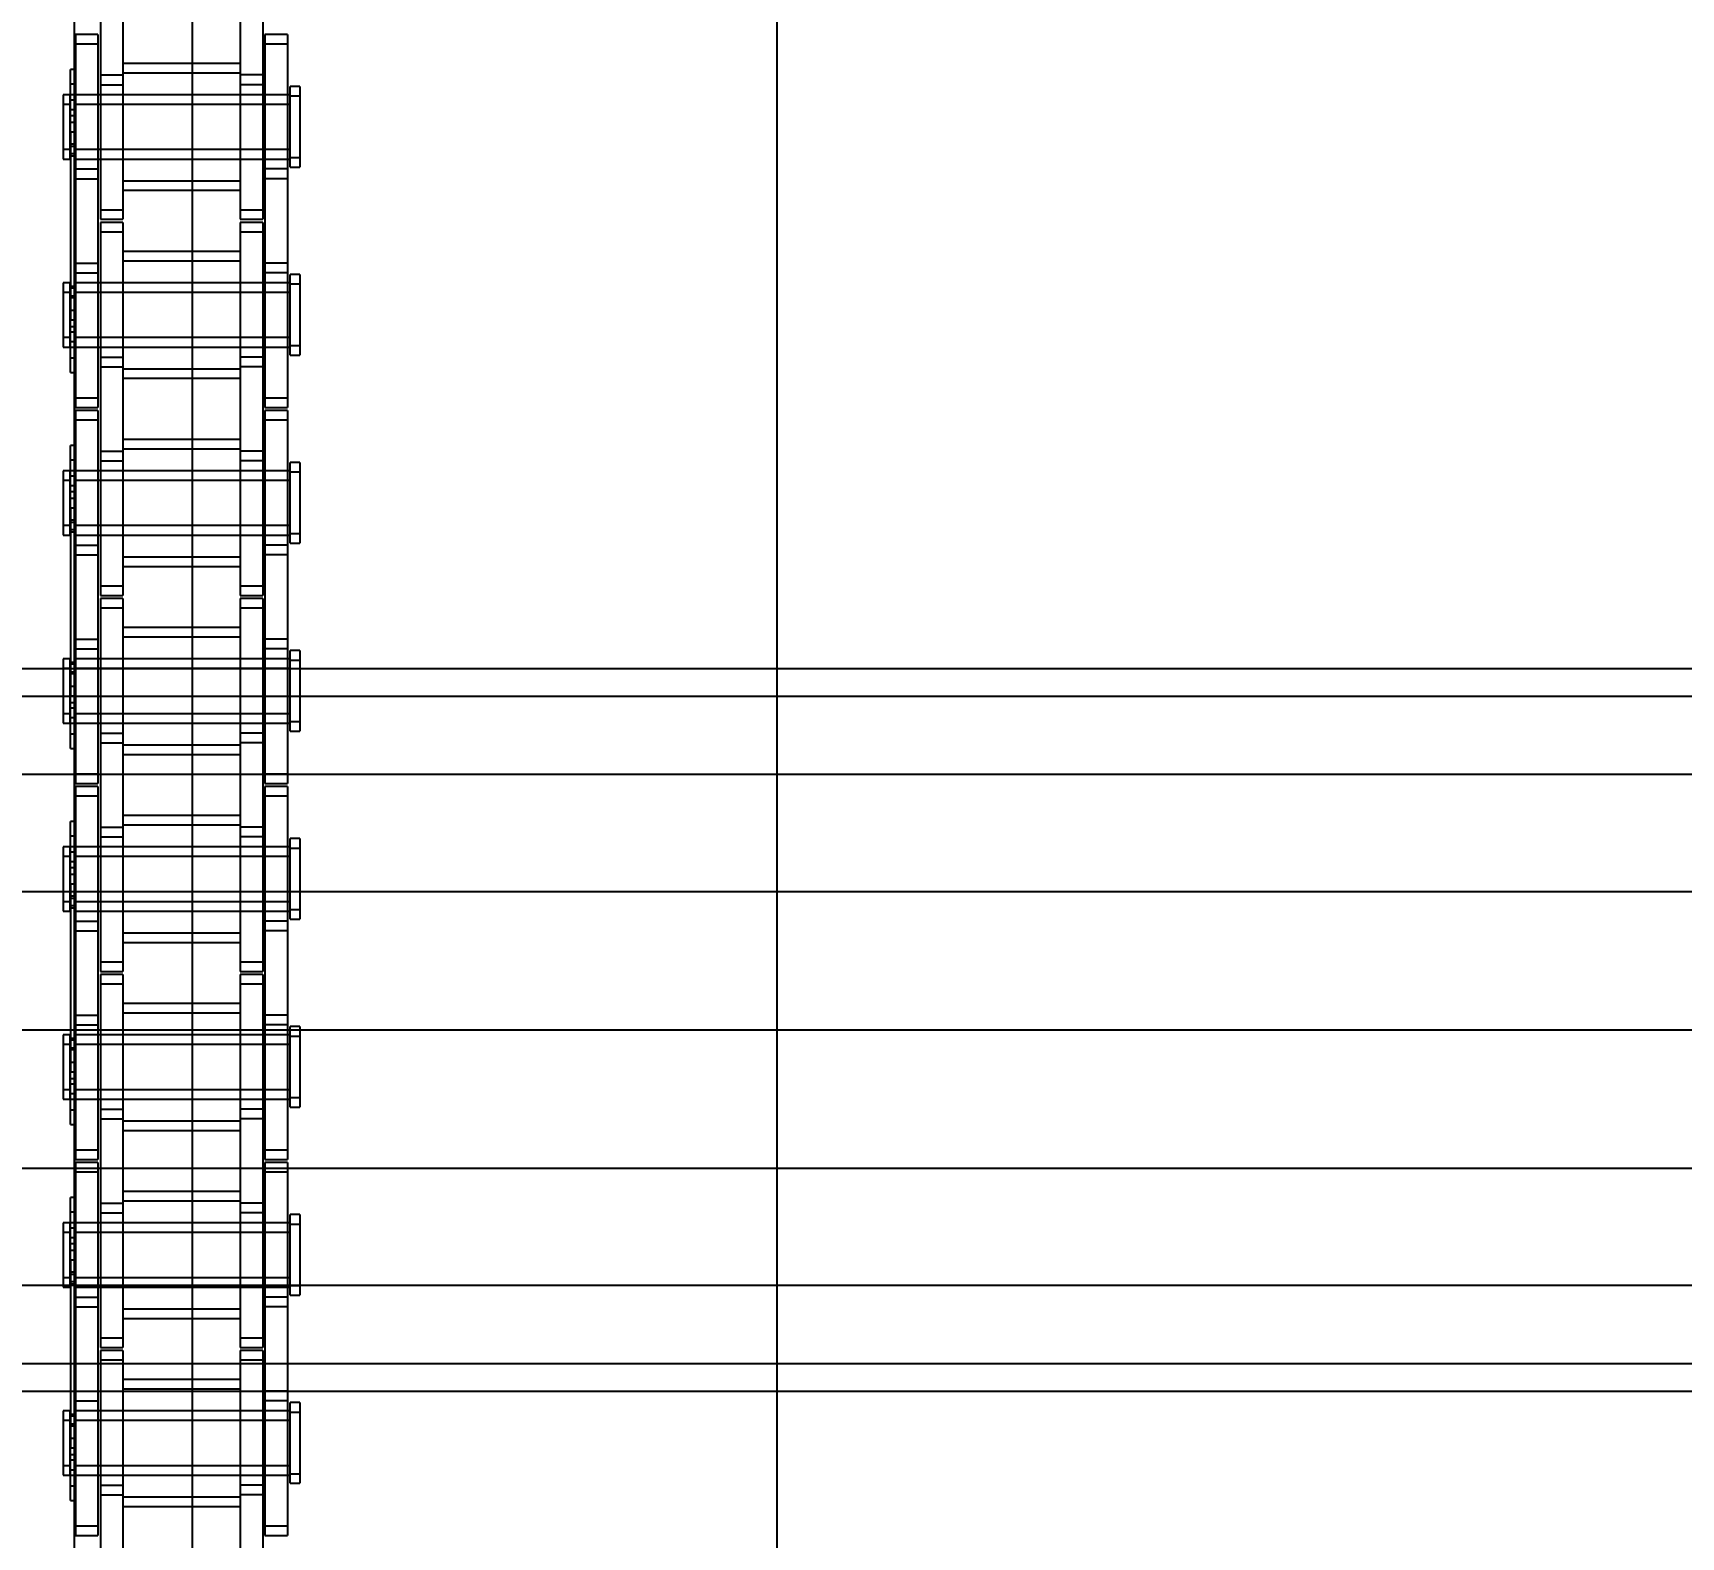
# Model space of a CAD drawing. Header units: metres. Extents: x 0 to 63075, y 0 to 44550.
# Drawn here: x 13793.7 to 13905, y 28985.6 to 29087.2 of the extents above; entities that cross this region are included whole.
import ezdxf

# ---------------------------------------------------------------- set-up
doc = ezdxf.new("R2010")
doc.units = ezdxf.units.M
doc.header["$LTSCALE"] = 75
doc.linetypes.add('HIDDEN2', pattern=[4.7625, 3.175, -1.5875])
for name, color, linetype in [('18_COTAS', 7, 'Continuous'), ('SDM', 7, 'Continuous'), ('SL1', 8, 'Continuous'), ('SL4', 4, 'Continuous'), ('ST1', 7, 'HIDDEN2')]:
    doc.layers.add(name, color=color, linetype=linetype)
doc.styles.add('ROMANS', font='ROMANS.SHX')
doc.dimstyles.new('75___1-75', dxfattribs={"dimscale": 75, "dimtxt": 2.5, "dimasz": 2, "dimexe": 1.5, "dimexo": 1, "dimgap": 0.5, "dimtad": 1, "dimdec": 0, "dimzin": 12, "dimtxsty": 'ROMANS', "dimcen": 0, "dimclrd": 256, "dimclre": 256, "dimclrt": 3, "dimazin": 3, "dimtfac": 1, "dimtdec": 0, "dimtmove": 0, "dimatfit": 0, "dimfxl": 1, "dimlwd": -1, "dimlwe": -1, "dimarcsym": 0})

# ---------------------------------------------------------------- blocks, each defined once
blk = doc.blocks.new('A$C1d93b9d1')
at = {"layer": 'SL1'}
for p, q in [((11308.22, 4741.4), (3949.23, 4741.39)), ((11308.22, 4739.54), (3949.23, 4739.53)), ((11308.22, 4734.25), (3949.23, 4734.25)), ((11308.22, 4726.34), (3949.23, 4726.33)), ((11308.22, 4717), (3949.23, 4716.99)), ((11308.22, 4707.66), (3949.23, 4707.65)), ((11308.22, 4699.75), (3949.23, 4699.74)), ((11308.22, 4694.46), (3949.23, 4694.45)), ((3949.23, 4692.59), (11308.22, 4692.6))]:
    blk.add_line(p, q, dxfattribs=at)
blk = doc.blocks.new('*D27')
at = {"layer": '18_COTAS', "transparency": 16777216}
for p, q in [((12131.24, 27878.33), (12131.24, 30705.37)), ((13913.74, 30509.57), (13913.74, 30705.37)), ((11981.24, 30592.87), (11122.31, 30592.87)), ((13913.74, 30592.87), (12131.24, 30592.87)), ((14063.74, 30592.87), (14213.74, 30592.87))]:
    blk.add_line(p, q, dxfattribs=at)
for points in [[(11981.24, 30617.87), (11981.24, 30567.87), (12131.24, 30592.87)], [(14063.74, 30617.87), (14063.74, 30567.87), (13913.74, 30592.87)]]:
    blk.add_solid(points, dxfattribs=at)
at = {"layer": 'Defpoints', "color": 0, "transparency": 16777216}
for p in [(13913.74, 30592.87), (13913.74, 30434.57), (12131.24, 27803.33)]:
    blk.add_point(p, dxfattribs=at)
at = {"layer": '18_COTAS', "color": 3, "transparency": 16777216, "insert": (11476.78, 30724.12), "char_height": 187.5, "attachment_point": 5, "style": 'ROMANS'}
blk.add_mtext('1782', dxfattribs=at)
blk = doc.blocks.new('A$C429c7d53')
at = {"layer": 'SL4'}
blk.add_line((123.24, 1009.76), (123.24, 2334.74), dxfattribs=at)
at = {"layer": 'ST1'}
for p, q in [((75.78, 1919.26), (75.78, 2142.5)), ((83.72, 2142.5), (83.72, 1919.26)), ((77.52, 1999.96), (77.52, 1993.61)), ((79.03, 1999.96), (79.03, 1993.61)), ((86.96, 1999.96), (86.96, 1993.61)), ((88.49, 1999.96), (88.49, 1993.61)), ((75.84, 1997.01), (75.84, 1996.36)), ((77.36, 1997.01), (75.84, 1997.01)), ((75.84, 1996.36), (75.84, 1987.26)), ((77.36, 1996.36), (75.84, 1996.36)), ((77.36, 1997.01), (77.36, 1996.36)), ((77.36, 1996.36), (77.36, 1987.26)), ((88.64, 1997.01), (88.64, 1996.36)), ((90.16, 1997.01), (88.64, 1997.01)), ((88.64, 1996.36), (88.64, 1987.26)), ((90.16, 1996.36), (88.64, 1996.36)), ((90.16, 1997.01), (90.16, 1996.36)), ((90.16, 1996.36), (90.16, 1987.26)), ((86.96, 1995.05), (79.03, 1995.05)), ((75.51, 1993.67), (75.51, 1994.64)), ((75.84, 1994.64), (75.51, 1994.64)), ((77.52, 1994.27), (79.03, 1994.27)), ((86.96, 1994.4), (79.03, 1994.4)), ((88.49, 1994.27), (86.96, 1994.27)), ((75, 1992.94), (75, 1992.28)), ((75.47, 1992.94), (75, 1992.94)), ((75.47, 1992.28), (75.47, 1992.94)), ((75.51, 1993.67), (75.84, 1993.67)), ((75.51, 1990.44), (75.51, 1993.67)), ((77.36, 1992.94), (75.51, 1992.94)), ((90.34, 1992.94), (75.84, 1992.94)), ((77.52, 1993.61), (79.03, 1993.61)), ((77.52, 1993.61), (77.52, 1984.52)), ((79.03, 1992.94), (77.52, 1992.94)), ((86.96, 1992.94), (79.03, 1992.94)), ((79.03, 1993.61), (79.03, 1984.52)), ((88.49, 1993.61), (86.96, 1993.61)), ((86.96, 1993.61), (86.96, 1984.52)), ((88.49, 1992.94), (86.96, 1992.94)), ((88.49, 1993.61), (88.49, 1984.52)), ((90.16, 1992.94), (88.64, 1992.94)), ((90.34, 1992.83), (90.34, 1993.49)), ((91, 1993.49), (90.34, 1993.49)), ((90.34, 1988.04), (90.34, 1992.83)), ((91, 1992.83), (90.34, 1992.83)), ((91, 1993.49), (91, 1992.83)), ((91, 1992.83), (91, 1988.04)), ((75, 1992.28), (75, 1988.59)), ((75.47, 1992.28), (75, 1992.28)), ((75.84, 1992.57), (75.47, 1992.57)), ((75.47, 1988.59), (75.47, 1992.28)), ((75.84, 1991.91), (75.47, 1991.91)), ((77.36, 1992.28), (75.84, 1992.28)), ((90.34, 1992.28), (75.84, 1992.28)), ((79.03, 1992.28), (77.52, 1992.28)), ((86.96, 1992.28), (79.03, 1992.28)), ((88.49, 1992.28), (86.96, 1992.28)), ((90.16, 1992.28), (88.64, 1992.28)), ((75.51, 1991.54), (75.84, 1991.54)), ((75.51, 1991.09), (75.84, 1991.09)), ((75.47, 1989.61), (75.84, 1989.61)), ((75.51, 1990.44), (75.51, 1977.74)), ((75.51, 1990.44), (75.84, 1990.44)), ((75.51, 1989.47), (75.84, 1989.47)), ((75, 1989.25), (75.47, 1989.25)), ((75, 1988.59), (75.47, 1988.59)), ((75.47, 1988.96), (75.84, 1988.96)), ((75.51, 1988.82), (75.84, 1988.82)), ((75.84, 1989.25), (77.36, 1989.25)), ((75.84, 1989.25), (90.34, 1989.25)), ((75.84, 1988.59), (77.36, 1988.59)), ((75.84, 1988.59), (90.34, 1988.59)), ((77.52, 1989.25), (79.03, 1989.25)), ((77.52, 1988.59), (79.03, 1988.59)), ((79.03, 1989.25), (86.96, 1989.25)), ((79.03, 1988.59), (86.96, 1988.59)), ((86.96, 1989.25), (88.49, 1989.25)), ((86.96, 1988.59), (88.49, 1988.59)), ((88.64, 1989.25), (90.16, 1989.25)), ((88.64, 1988.59), (90.16, 1988.59)), ((90.34, 1988.69), (91, 1988.69)), ((75.84, 1987.92), (77.36, 1987.92)), ((75.84, 1987.26), (77.36, 1987.26)), ((75.84, 1987.26), (75.84, 1980.91)), ((77.36, 1987.26), (77.36, 1980.91)), ((79.03, 1987.13), (86.96, 1987.13)), ((90.16, 1987.92), (88.64, 1987.92)), ((90.16, 1987.26), (88.64, 1987.26)), ((88.64, 1987.26), (88.64, 1980.91)), ((90.16, 1987.26), (90.16, 1980.91)), ((90.34, 1988.04), (91, 1988.04)), ((79.03, 1986.48), (86.96, 1986.48)), ((77.52, 1985.17), (79.03, 1985.17)), ((86.96, 1985.17), (88.49, 1985.17)), ((77.52, 1984.52), (79.03, 1984.52)), ((77.52, 1984.31), (77.52, 1983.66)), ((79.03, 1984.31), (77.52, 1984.31)), ((79.03, 1984.31), (79.03, 1983.66)), ((86.96, 1984.52), (88.49, 1984.52)), ((86.96, 1984.31), (86.96, 1983.66)), ((88.49, 1984.31), (86.96, 1984.31)), ((88.49, 1984.31), (88.49, 1983.66)), ((77.52, 1983.66), (77.52, 1974.56)), ((79.03, 1983.66), (77.52, 1983.66)), ((79.03, 1983.66), (79.03, 1974.56)), ((86.96, 1983.66), (86.96, 1974.56)), ((88.49, 1983.66), (86.96, 1983.66)), ((88.49, 1983.66), (88.49, 1974.56)), ((75.84, 1981.57), (77.36, 1981.57)), ((86.96, 1982.35), (79.03, 1982.35)), ((86.96, 1981.7), (79.03, 1981.7)), ((90.16, 1981.57), (88.64, 1981.57)), ((75.84, 1980.91), (77.36, 1980.91)), ((75.84, 1980.91), (75.84, 1971.82)), ((77.36, 1980.91), (77.36, 1971.82)), ((90.16, 1980.91), (88.64, 1980.91)), ((88.64, 1980.91), (88.64, 1971.82)), ((90.16, 1980.91), (90.16, 1971.82)), ((90.34, 1980.13), (90.34, 1980.79)), ((91, 1980.79), (90.34, 1980.79)), ((91, 1980.79), (91, 1980.13)), ((75, 1980.24), (75, 1979.58)), ((75.47, 1980.24), (75, 1980.24)), ((75, 1979.58), (75, 1975.89)), ((75.47, 1979.58), (75, 1979.58)), ((75.47, 1979.58), (75.47, 1980.24)), ((75.84, 1979.87), (75.47, 1979.87)), ((75.47, 1975.89), (75.47, 1979.58)), ((75.51, 1980.01), (75.84, 1980.01)), ((75.51, 1979.35), (75.84, 1979.35)), ((77.36, 1980.24), (75.84, 1980.24)), ((90.34, 1980.24), (75.84, 1980.24)), ((77.36, 1979.58), (75.84, 1979.58)), ((90.34, 1979.58), (75.84, 1979.58)), ((79.03, 1980.24), (77.52, 1980.24)), ((79.03, 1979.58), (77.52, 1979.58)), ((86.96, 1980.24), (79.03, 1980.24)), ((86.96, 1979.58), (79.03, 1979.58)), ((88.49, 1980.24), (86.96, 1980.24)), ((88.49, 1979.58), (86.96, 1979.58)), ((90.16, 1980.24), (88.64, 1980.24)), ((90.16, 1979.58), (88.64, 1979.58)), ((90.34, 1975.34), (90.34, 1980.13)), ((91, 1980.13), (90.34, 1980.13)), ((91, 1980.13), (91, 1975.34)), ((75.84, 1979.21), (75.47, 1979.21)), ((75.51, 1978.39), (75.84, 1978.39)), ((75.51, 1977.74), (75.84, 1977.74)), ((75.51, 1974.18), (75.51, 1977.74)), ((75.51, 1977.28), (75.84, 1977.28)), ((75, 1976.55), (75.47, 1976.55)), ((75.47, 1976.91), (75.84, 1976.91)), ((75.47, 1976.26), (75.84, 1976.26)), ((75.84, 1976.55), (77.36, 1976.55)), ((75.84, 1976.55), (90.34, 1976.55)), ((77.52, 1976.55), (79.03, 1976.55)), ((79.03, 1976.55), (86.96, 1976.55)), ((86.96, 1976.55), (88.49, 1976.55)), ((88.64, 1976.55), (90.16, 1976.55)), ((90.34, 1975.99), (91, 1975.99)), ((75, 1975.89), (75.47, 1975.89)), ((75.51, 1975.89), (77.36, 1975.89)), ((75.51, 1975.16), (75.84, 1975.16)), ((75.84, 1975.89), (90.34, 1975.89)), ((77.52, 1975.89), (79.03, 1975.89)), ((77.52, 1975.22), (79.03, 1975.22)), ((79.03, 1975.89), (86.96, 1975.89)), ((86.96, 1975.89), (88.49, 1975.89)), ((88.49, 1975.22), (86.96, 1975.22)), ((88.64, 1975.89), (90.16, 1975.89)), ((90.34, 1975.34), (91, 1975.34)), ((75.51, 1974.18), (75.84, 1974.18)), ((77.52, 1974.56), (79.03, 1974.56)), ((77.52, 1974.56), (77.52, 1968.21)), ((79.03, 1974.43), (86.96, 1974.43)), ((79.03, 1973.78), (86.96, 1973.78)), ((79.03, 1974.56), (79.03, 1968.21)), ((88.49, 1974.56), (86.96, 1974.56)), ((86.96, 1974.56), (86.96, 1968.21)), ((88.49, 1974.56), (88.49, 1968.21)), ((75.84, 1972.47), (77.36, 1972.47)), ((75.84, 1971.82), (77.36, 1971.82)), ((75.84, 1971.61), (75.84, 1970.96)), ((77.36, 1971.61), (75.84, 1971.61)), ((77.36, 1971.61), (77.36, 1970.96)), ((88.64, 1972.47), (90.16, 1972.47)), ((88.64, 1971.82), (90.16, 1971.82)), ((88.64, 1971.61), (88.64, 1970.96)), ((90.16, 1971.61), (88.64, 1971.61)), ((90.16, 1971.61), (90.16, 1970.96)), ((75.84, 1970.96), (75.84, 1961.86)), ((77.36, 1970.96), (75.84, 1970.96)), ((77.36, 1970.96), (77.36, 1961.86)), ((88.64, 1970.96), (88.64, 1961.86)), ((90.16, 1970.96), (88.64, 1970.96)), ((90.16, 1970.96), (90.16, 1961.86)), ((86.96, 1969.65), (79.03, 1969.65)), ((75.51, 1968.27), (75.51, 1969.24)), ((75.84, 1969.24), (75.51, 1969.24)), ((75.51, 1968.27), (75.84, 1968.27)), ((75.51, 1965.04), (75.51, 1968.27)), ((77.52, 1968.87), (79.03, 1968.87)), ((77.52, 1968.21), (79.03, 1968.21)), ((77.52, 1968.21), (77.52, 1959.12)), ((86.96, 1969), (79.03, 1969)), ((79.03, 1968.21), (79.03, 1959.12)), ((88.49, 1968.87), (86.96, 1968.87)), ((88.49, 1968.21), (86.96, 1968.21)), ((86.96, 1968.21), (86.96, 1959.12)), ((88.49, 1968.21), (88.49, 1959.12)), ((75, 1967.54), (75, 1966.88)), ((75.47, 1967.54), (75, 1967.54)), ((75.47, 1966.88), (75.47, 1967.54)), ((75.84, 1967.17), (75.47, 1967.17)), ((77.36, 1967.54), (75.51, 1967.54)), ((90.34, 1967.54), (75.84, 1967.54)), ((79.03, 1967.54), (77.52, 1967.54)), ((86.96, 1967.54), (79.03, 1967.54)), ((88.49, 1967.54), (86.96, 1967.54)), ((90.16, 1967.54), (88.64, 1967.54)), ((90.34, 1967.43), (90.34, 1968.09)), ((91, 1968.09), (90.34, 1968.09)), ((90.34, 1962.64), (90.34, 1967.43)), ((91, 1967.43), (90.34, 1967.43)), ((91, 1968.09), (91, 1967.43)), ((91, 1967.43), (91, 1962.64)), ((75, 1966.88), (75, 1963.19)), ((75.47, 1966.88), (75, 1966.88)), ((75.47, 1963.19), (75.47, 1966.88)), ((75.84, 1966.51), (75.47, 1966.51)), ((75.51, 1966.14), (75.84, 1966.14)), ((77.36, 1966.88), (75.84, 1966.88)), ((90.34, 1966.88), (75.84, 1966.88)), ((79.03, 1966.88), (77.52, 1966.88)), ((86.96, 1966.88), (79.03, 1966.88)), ((88.49, 1966.88), (86.96, 1966.88)), ((90.16, 1966.88), (88.64, 1966.88)), ((75.51, 1965.69), (75.84, 1965.69)), ((75.51, 1965.04), (75.51, 1952.34)), ((75.51, 1965.04), (75.84, 1965.04)), ((75, 1963.85), (75.47, 1963.85)), ((75.47, 1964.22), (75.84, 1964.22)), ((75.51, 1964.07), (75.84, 1964.07)), ((75.84, 1963.85), (77.36, 1963.85)), ((75.84, 1963.85), (90.34, 1963.85)), ((77.52, 1963.85), (79.03, 1963.85)), ((79.03, 1963.85), (86.96, 1963.85)), ((86.96, 1963.85), (88.49, 1963.85)), ((88.64, 1963.85), (90.16, 1963.85)), ((75, 1963.19), (75.47, 1963.19)), ((75.47, 1963.56), (75.84, 1963.56)), ((75.51, 1963.42), (75.84, 1963.42)), ((75.84, 1963.19), (77.36, 1963.19)), ((75.84, 1963.19), (90.34, 1963.19)), ((77.52, 1963.19), (79.03, 1963.19)), ((79.03, 1963.19), (86.96, 1963.19)), ((86.96, 1963.19), (88.49, 1963.19)), ((88.64, 1963.19), (90.16, 1963.19)), ((90.34, 1963.29), (91, 1963.29)), ((90.34, 1962.64), (91, 1962.64)), ((75.84, 1962.52), (77.36, 1962.52)), ((75.84, 1961.86), (77.36, 1961.86)), ((75.84, 1961.86), (75.84, 1955.51)), ((77.36, 1961.86), (77.36, 1955.51)), ((79.03, 1961.73), (86.96, 1961.73)), ((90.16, 1962.52), (88.64, 1962.52)), ((90.16, 1961.86), (88.64, 1961.86)), ((88.64, 1961.86), (88.64, 1955.51)), ((90.16, 1961.86), (90.16, 1955.51)), ((79.03, 1961.08), (86.96, 1961.08)), ((77.52, 1959.77), (79.03, 1959.77)), ((86.96, 1959.77), (88.49, 1959.77)), ((77.52, 1959.12), (79.03, 1959.12)), ((77.52, 1958.91), (77.52, 1958.26)), ((79.03, 1958.91), (77.52, 1958.91)), ((77.52, 1958.26), (77.52, 1949.16)), ((79.03, 1958.26), (77.52, 1958.26)), ((79.03, 1958.91), (79.03, 1958.26)), ((79.03, 1958.26), (79.03, 1949.16)), ((86.96, 1959.12), (88.49, 1959.12)), ((86.96, 1958.91), (86.96, 1958.26)), ((88.49, 1958.91), (86.96, 1958.91)), ((86.96, 1958.26), (86.96, 1949.16)), ((88.49, 1958.26), (86.96, 1958.26)), ((88.49, 1958.91), (88.49, 1958.26)), ((88.49, 1958.26), (88.49, 1949.16)), ((75.84, 1956.17), (77.36, 1956.17)), ((86.96, 1956.95), (79.03, 1956.95)), ((86.96, 1956.3), (79.03, 1956.3)), ((90.16, 1956.17), (88.64, 1956.17)), ((75, 1954.84), (75, 1954.18)), ((75.47, 1954.84), (75, 1954.84)), ((75.47, 1954.18), (75.47, 1954.84)), ((75.84, 1955.51), (77.36, 1955.51)), ((75.84, 1955.51), (75.84, 1946.42)), ((77.36, 1954.84), (75.84, 1954.84)), ((90.34, 1954.84), (75.84, 1954.84)), ((77.36, 1955.51), (77.36, 1946.42)), ((79.03, 1954.84), (77.52, 1954.84)), ((86.96, 1954.84), (79.03, 1954.84)), ((88.49, 1954.84), (86.96, 1954.84)), ((90.16, 1955.51), (88.64, 1955.51)), ((88.64, 1955.51), (88.64, 1946.42)), ((90.16, 1954.84), (88.64, 1954.84)), ((90.16, 1955.51), (90.16, 1946.42)), ((90.34, 1954.73), (90.34, 1955.39)), ((91, 1955.39), (90.34, 1955.39)), ((91, 1955.39), (91, 1954.73)), ((75, 1954.18), (75, 1950.49)), ((75.47, 1954.18), (75, 1954.18)), ((75.84, 1954.47), (75.47, 1954.47)), ((75.47, 1950.49), (75.47, 1954.18)), ((75.84, 1953.81), (75.47, 1953.81)), ((75.51, 1954.61), (75.84, 1954.61)), ((75.51, 1953.95), (75.84, 1953.95)), ((77.36, 1954.18), (75.84, 1954.18)), ((90.34, 1954.18), (75.84, 1954.18)), ((79.03, 1954.18), (77.52, 1954.18)), ((86.96, 1954.18), (79.03, 1954.18)), ((88.49, 1954.18), (86.96, 1954.18)), ((90.16, 1954.18), (88.64, 1954.18)), ((90.34, 1949.94), (90.34, 1954.73)), ((91, 1954.73), (90.34, 1954.73)), ((91, 1954.73), (91, 1949.94)), ((75.51, 1952.99), (75.84, 1952.99)), ((75.47, 1951.52), (75.84, 1951.52)), ((75.51, 1952.34), (75.84, 1952.34)), ((75.51, 1948.78), (75.51, 1952.34)), ((75.51, 1951.88), (75.84, 1951.88)), ((75, 1951.15), (75.47, 1951.15)), ((75, 1950.49), (75.47, 1950.49)), ((75.47, 1950.86), (75.84, 1950.86)), ((75.51, 1950.49), (77.36, 1950.49)), ((75.84, 1951.15), (77.36, 1951.15)), ((75.84, 1951.15), (90.34, 1951.15)), ((75.84, 1950.49), (90.34, 1950.49)), ((77.52, 1951.15), (79.03, 1951.15)), ((77.52, 1950.49), (79.03, 1950.49)), ((79.03, 1951.15), (86.96, 1951.15)), ((79.03, 1950.49), (86.96, 1950.49)), ((86.96, 1951.15), (88.49, 1951.15)), ((86.96, 1950.49), (88.49, 1950.49)), ((88.64, 1951.15), (90.16, 1951.15)), ((88.64, 1950.49), (90.16, 1950.49)), ((90.34, 1950.59), (91, 1950.59)), ((75.51, 1949.76), (75.84, 1949.76)), ((77.52, 1949.82), (79.03, 1949.82)), ((88.49, 1949.82), (86.96, 1949.82)), ((90.34, 1949.94), (91, 1949.94)), ((75.51, 1948.78), (75.84, 1948.78)), ((77.52, 1949.16), (79.03, 1949.16)), ((77.52, 1949.16), (77.52, 1942.81)), ((79.03, 1949.03), (86.96, 1949.03)), ((79.03, 1948.38), (86.96, 1948.38)), ((79.03, 1949.16), (79.03, 1942.81)), ((88.49, 1949.16), (86.96, 1949.16)), ((86.96, 1949.16), (86.96, 1942.81)), ((88.49, 1949.16), (88.49, 1942.81)), ((75.84, 1947.07), (77.36, 1947.07)), ((88.64, 1947.07), (90.16, 1947.07)), ((75.84, 1946.42), (77.36, 1946.42)), ((75.84, 1946.21), (75.84, 1945.56)), ((77.36, 1946.21), (75.84, 1946.21)), ((77.36, 1946.21), (77.36, 1945.56)), ((88.64, 1946.42), (90.16, 1946.42)), ((88.64, 1946.21), (88.64, 1945.56)), ((90.16, 1946.21), (88.64, 1946.21)), ((90.16, 1946.21), (90.16, 1945.56)), ((75.84, 1945.56), (75.84, 1936.46)), ((77.36, 1945.56), (75.84, 1945.56)), ((77.36, 1945.56), (77.36, 1936.46)), ((88.64, 1945.56), (88.64, 1936.46)), ((90.16, 1945.56), (88.64, 1945.56)), ((90.16, 1945.56), (90.16, 1936.46)), ((75.51, 1942.87), (75.51, 1943.84)), ((75.84, 1943.84), (75.51, 1943.84)), ((86.96, 1944.25), (79.03, 1944.25)), ((75.51, 1942.87), (75.84, 1942.87)), ((75.51, 1939.64), (75.51, 1942.87)), ((77.52, 1943.47), (79.03, 1943.47)), ((77.52, 1942.81), (79.03, 1942.81)), ((77.52, 1942.81), (77.52, 1933.72)), ((86.96, 1943.6), (79.03, 1943.6)), ((79.03, 1942.81), (79.03, 1933.72)), ((88.49, 1943.47), (86.96, 1943.47)), ((88.49, 1942.81), (86.96, 1942.81)), ((86.96, 1942.81), (86.96, 1933.72)), ((88.49, 1942.81), (88.49, 1933.72)), ((90.34, 1942.03), (90.34, 1942.69)), ((91, 1942.69), (90.34, 1942.69)), ((91, 1942.69), (91, 1942.03)), ((75, 1942.14), (75, 1941.48)), ((75.47, 1942.14), (75, 1942.14)), ((75, 1941.48), (75, 1937.79)), ((75.47, 1941.48), (75, 1941.48)), ((75.47, 1941.48), (75.47, 1942.14)), ((75.84, 1941.77), (75.47, 1941.77)), ((75.47, 1937.79), (75.47, 1941.48)), ((77.36, 1942.14), (75.51, 1942.14)), ((90.34, 1942.14), (75.84, 1942.14)), ((77.36, 1941.48), (75.84, 1941.48)), ((90.34, 1941.48), (75.84, 1941.48)), ((79.03, 1942.14), (77.52, 1942.14)), ((79.03, 1941.48), (77.52, 1941.48)), ((86.96, 1942.14), (79.03, 1942.14)), ((86.96, 1941.48), (79.03, 1941.48)), ((88.49, 1942.14), (86.96, 1942.14)), ((88.49, 1941.48), (86.96, 1941.48)), ((90.16, 1942.14), (88.64, 1942.14)), ((90.16, 1941.48), (88.64, 1941.48)), ((90.34, 1937.24), (90.34, 1942.03)), ((91, 1942.03), (90.34, 1942.03)), ((91, 1942.03), (91, 1937.24)), ((75.84, 1941.11), (75.47, 1941.11)), ((75.51, 1940.74), (75.84, 1940.74)), ((75.51, 1940.29), (75.84, 1940.29)), ((75.51, 1939.64), (75.84, 1939.64)), ((75.51, 1939.64), (75.51, 1926.94)), ((75, 1938.45), (75.47, 1938.45)), ((75.47, 1938.82), (75.84, 1938.82)), ((75.47, 1938.16), (75.84, 1938.16)), ((75.51, 1938.67), (75.84, 1938.67)), ((75.84, 1938.45), (77.36, 1938.45)), ((75.84, 1938.45), (90.34, 1938.45)), ((77.52, 1938.45), (79.03, 1938.45)), ((79.03, 1938.45), (86.96, 1938.45)), ((86.96, 1938.45), (88.49, 1938.45)), ((88.64, 1938.45), (90.16, 1938.45)), ((75, 1937.79), (75.47, 1937.79)), ((75.51, 1938.02), (75.84, 1938.02)), ((75.84, 1937.79), (77.36, 1937.79)), ((75.84, 1937.79), (90.34, 1937.79)), ((75.84, 1937.12), (77.36, 1937.12)), ((77.52, 1937.79), (79.03, 1937.79)), ((79.03, 1937.79), (86.96, 1937.79)), ((86.96, 1937.79), (88.49, 1937.79)), ((88.64, 1937.79), (90.16, 1937.79)), ((90.16, 1937.12), (88.64, 1937.12)), ((90.34, 1937.89), (91, 1937.89)), ((90.34, 1937.24), (91, 1937.24)), ((75.84, 1936.46), (77.36, 1936.46)), ((75.84, 1936.46), (75.84, 1930.11)), ((77.36, 1936.46), (77.36, 1930.11)), ((79.03, 1936.33), (86.96, 1936.33)), ((90.16, 1936.46), (88.64, 1936.46)), ((88.64, 1936.46), (88.64, 1930.11)), ((90.16, 1936.46), (90.16, 1930.11)), ((79.03, 1935.68), (86.96, 1935.68)), ((77.52, 1934.37), (79.03, 1934.37)), ((77.52, 1933.72), (79.03, 1933.72)), ((86.96, 1934.37), (88.49, 1934.37)), ((86.96, 1933.72), (88.49, 1933.72)), ((77.52, 1933.51), (77.52, 1932.86)), ((79.03, 1933.51), (77.52, 1933.51)), ((77.52, 1932.86), (77.52, 1923.76)), ((79.03, 1932.86), (77.52, 1932.86)), ((79.03, 1933.51), (79.03, 1932.86)), ((79.03, 1932.86), (79.03, 1923.76)), ((86.96, 1933.51), (86.96, 1932.86)), ((88.49, 1933.51), (86.96, 1933.51)), ((86.96, 1932.86), (86.96, 1923.76)), ((88.49, 1932.86), (86.96, 1932.86)), ((88.49, 1933.51), (88.49, 1932.86)), ((88.49, 1932.86), (88.49, 1923.76)), ((86.96, 1931.55), (79.03, 1931.55)), ((75.84, 1930.77), (77.36, 1930.77)), ((86.96, 1930.9), (79.03, 1930.9)), ((90.16, 1930.77), (88.64, 1930.77)), ((75, 1929.44), (75, 1928.78)), ((75.47, 1929.44), (75, 1929.44)), ((75.47, 1928.78), (75.47, 1929.44)), ((75.84, 1930.11), (77.36, 1930.11)), ((75.84, 1930.11), (75.84, 1921.02)), ((77.36, 1929.44), (75.84, 1929.44)), ((90.34, 1929.44), (75.84, 1929.44)), ((77.36, 1930.11), (77.36, 1921.02)), ((79.03, 1929.44), (77.52, 1929.44)), ((86.96, 1929.44), (79.03, 1929.44)), ((88.49, 1929.44), (86.96, 1929.44)), ((90.16, 1930.11), (88.64, 1930.11)), ((88.64, 1930.11), (88.64, 1921.02)), ((90.16, 1929.44), (88.64, 1929.44)), ((90.16, 1930.11), (90.16, 1921.02)), ((90.34, 1929.33), (90.34, 1929.99)), ((91, 1929.99), (90.34, 1929.99)), ((90.34, 1924.54), (90.34, 1929.33)), ((91, 1929.33), (90.34, 1929.33)), ((91, 1929.99), (91, 1929.33)), ((91, 1929.33), (91, 1924.54)), ((75, 1928.78), (75, 1925.09)), ((75.47, 1928.78), (75, 1928.78)), ((75.84, 1929.07), (75.47, 1929.07)), ((75.47, 1925.09), (75.47, 1928.78)), ((75.84, 1928.41), (75.47, 1928.41)), ((75.51, 1929.21), (75.84, 1929.21)), ((75.51, 1928.55), (75.84, 1928.55)), ((77.36, 1928.78), (75.84, 1928.78)), ((90.34, 1928.78), (75.84, 1928.78)), ((79.03, 1928.78), (77.52, 1928.78)), ((86.96, 1928.78), (79.03, 1928.78)), ((88.49, 1928.78), (86.96, 1928.78)), ((90.16, 1928.78), (88.64, 1928.78)), ((75.51, 1927.59), (75.84, 1927.59)), ((75.47, 1926.12), (75.84, 1926.12)), ((75.51, 1926.94), (75.84, 1926.94)), ((75.51, 1923.38), (75.51, 1926.94)), ((75.51, 1926.48), (75.84, 1926.48)), ((75, 1925.75), (75.47, 1925.75)), ((75, 1925.09), (75.47, 1925.09)), ((75.47, 1925.46), (75.84, 1925.46)), ((75.51, 1925.09), (77.36, 1925.09)), ((75.84, 1925.75), (77.36, 1925.75)), ((75.84, 1925.75), (90.34, 1925.75)), ((75.84, 1925.09), (90.34, 1925.09)), ((77.52, 1925.75), (79.03, 1925.75)), ((77.52, 1925.09), (79.03, 1925.09)), ((79.03, 1925.75), (86.96, 1925.75)), ((79.03, 1925.09), (86.96, 1925.09)), ((86.96, 1925.75), (88.49, 1925.75)), ((86.96, 1925.09), (88.49, 1925.09)), ((88.64, 1925.75), (90.16, 1925.75)), ((88.64, 1925.09), (90.16, 1925.09)), ((90.34, 1925.19), (91, 1925.19)), ((75.51, 1924.36), (75.84, 1924.36)), ((77.52, 1924.42), (79.03, 1924.42)), ((77.52, 1923.76), (79.03, 1923.76)), ((77.52, 1923.76), (77.52, 1917.41)), ((79.03, 1923.76), (79.03, 1917.41)), ((88.49, 1924.42), (86.96, 1924.42)), ((88.49, 1923.76), (86.96, 1923.76)), ((86.96, 1923.76), (86.96, 1917.41)), ((88.49, 1923.76), (88.49, 1917.41)), ((90.34, 1924.54), (91, 1924.54)), ((75.51, 1923.38), (75.84, 1923.38)), ((79.03, 1923.63), (86.96, 1923.63)), ((79.03, 1922.98), (86.96, 1922.98)), ((75.84, 1921.67), (77.36, 1921.67)), ((88.64, 1921.67), (90.16, 1921.67)), ((75.84, 1921.02), (77.36, 1921.02)), ((75.84, 1920.81), (75.84, 1920.16)), ((77.36, 1920.81), (75.84, 1920.81)), ((77.36, 1920.81), (77.36, 1920.16)), ((88.64, 1921.02), (90.16, 1921.02)), ((88.64, 1920.81), (88.64, 1920.16)), ((90.16, 1920.81), (88.64, 1920.81)), ((90.16, 1920.81), (90.16, 1920.16)), ((75.78, 1865.66), (75.78, 1919.26)), ((75.84, 1920.16), (75.84, 1911.06)), ((77.36, 1920.16), (75.84, 1920.16)), ((77.36, 1920.16), (77.36, 1911.06)), ((83.72, 1919.26), (83.72, 1865.66)), ((88.64, 1920.16), (88.64, 1911.06)), ((90.16, 1920.16), (88.64, 1920.16)), ((90.16, 1920.16), (90.16, 1911.06)), ((75.51, 1917.47), (75.51, 1918.44)), ((75.84, 1918.44), (75.51, 1918.44)), ((86.96, 1918.85), (79.03, 1918.85)), ((86.96, 1918.2), (79.03, 1918.2)), ((75.51, 1917.47), (75.84, 1917.47)), ((75.51, 1914.24), (75.51, 1917.47)), ((77.52, 1918.07), (79.03, 1918.07)), ((77.52, 1917.41), (79.03, 1917.41)), ((77.52, 1917.41), (77.52, 1908.32)), ((79.03, 1917.41), (79.03, 1908.32)), ((88.49, 1918.07), (86.96, 1918.07)), ((88.49, 1917.41), (86.96, 1917.41)), ((86.96, 1917.41), (86.96, 1908.32)), ((88.49, 1917.41), (88.49, 1908.32)), ((90.34, 1916.63), (90.34, 1917.29)), ((91, 1917.29), (90.34, 1917.29)), ((91, 1917.29), (91, 1916.63)), ((75, 1916.74), (75, 1916.08)), ((75.47, 1916.74), (75, 1916.74)), ((75, 1916.08), (75, 1912.39)), ((75.47, 1916.08), (75, 1916.08)), ((75.47, 1916.08), (75.47, 1916.74)), ((75.84, 1916.37), (75.47, 1916.37)), ((75.47, 1912.39), (75.47, 1916.08)), ((77.36, 1916.74), (75.51, 1916.74)), ((90.34, 1916.74), (75.84, 1916.74)), ((77.36, 1916.08), (75.84, 1916.08)), ((90.34, 1916.08), (75.84, 1916.08)), ((79.03, 1916.74), (77.52, 1916.74)), ((79.03, 1916.08), (77.52, 1916.08)), ((86.96, 1916.74), (79.03, 1916.74)), ((86.96, 1916.08), (79.03, 1916.08)), ((88.49, 1916.74), (86.96, 1916.74)), ((88.49, 1916.08), (86.96, 1916.08)), ((90.16, 1916.74), (88.64, 1916.74)), ((90.16, 1916.08), (88.64, 1916.08)), ((90.34, 1911.84), (90.34, 1916.63)), ((91, 1916.63), (90.34, 1916.63)), ((91, 1916.63), (91, 1911.84)), ((75.84, 1915.71), (75.47, 1915.71)), ((75.51, 1915.34), (75.84, 1915.34)), ((75.51, 1914.89), (75.84, 1914.89)), ((75.51, 1914.24), (75.84, 1914.24)), ((75.51, 1914.24), (75.51, 1901.54)), ((75, 1913.05), (75.47, 1913.05)), ((75.47, 1913.42), (75.84, 1913.42)), ((75.47, 1912.76), (75.84, 1912.76)), ((75.51, 1913.27), (75.84, 1913.27)), ((75.51, 1912.62), (75.84, 1912.62)), ((75.84, 1913.05), (77.36, 1913.05)), ((75.84, 1913.05), (90.34, 1913.05)), ((77.52, 1913.05), (79.03, 1913.05)), ((79.03, 1913.05), (86.96, 1913.05)), ((86.96, 1913.05), (88.49, 1913.05)), ((88.64, 1913.05), (90.16, 1913.05)), ((75, 1912.39), (75.47, 1912.39)), ((75.84, 1912.39), (77.36, 1912.39)), ((75.84, 1912.39), (90.34, 1912.39)), ((75.84, 1911.72), (77.36, 1911.72)), ((77.52, 1912.39), (79.03, 1912.39)), ((79.03, 1912.39), (86.96, 1912.39)), ((86.96, 1912.39), (88.49, 1912.39)), ((88.64, 1912.39), (90.16, 1912.39)), ((90.16, 1911.72), (88.64, 1911.72)), ((90.34, 1912.49), (91, 1912.49)), ((90.34, 1911.84), (91, 1911.84)), ((75.84, 1911.06), (77.36, 1911.06)), ((75.84, 1911.06), (75.84, 1904.71)), ((77.36, 1911.06), (77.36, 1904.71)), ((79.03, 1910.93), (86.96, 1910.93)), ((90.16, 1911.06), (88.64, 1911.06)), ((88.64, 1911.06), (88.64, 1904.71)), ((90.16, 1911.06), (90.16, 1904.71)), ((79.03, 1910.28), (86.96, 1910.28)), ((77.52, 1908.97), (79.03, 1908.97)), ((77.52, 1908.32), (79.03, 1908.32)), ((77.52, 1908.11), (77.52, 1907.46)), ((79.03, 1908.11), (77.52, 1908.11)), ((79.03, 1908.11), (79.03, 1907.46)), ((86.96, 1908.97), (88.49, 1908.97)), ((86.96, 1908.32), (88.49, 1908.32)), ((86.96, 1908.11), (86.96, 1907.46)), ((88.49, 1908.11), (86.96, 1908.11)), ((88.49, 1908.11), (88.49, 1907.46)), ((77.52, 1907.46), (77.52, 1898.36)), ((79.03, 1907.46), (77.52, 1907.46)), ((79.03, 1907.46), (79.03, 1898.36)), ((86.96, 1907.46), (86.96, 1898.36)), ((88.49, 1907.46), (86.96, 1907.46)), ((88.49, 1907.46), (88.49, 1898.36)), ((86.96, 1906.15), (79.03, 1906.15)), ((75.84, 1905.37), (77.36, 1905.37)), ((86.96, 1905.5), (79.03, 1905.5)), ((90.16, 1905.37), (88.64, 1905.37)), ((75, 1904.04), (75, 1903.38)), ((75.47, 1904.04), (75, 1904.04)), ((75.47, 1903.38), (75.47, 1904.04)), ((75.84, 1903.67), (75.47, 1903.67)), ((75.51, 1903.81), (75.84, 1903.81)), ((75.84, 1904.71), (77.36, 1904.71)), ((75.84, 1904.71), (75.84, 1895.62)), ((77.36, 1904.04), (75.84, 1904.04)), ((90.34, 1904.04), (75.84, 1904.04)), ((77.36, 1904.71), (77.36, 1895.62)), ((79.03, 1904.04), (77.52, 1904.04)), ((86.96, 1904.04), (79.03, 1904.04)), ((88.49, 1904.04), (86.96, 1904.04)), ((90.16, 1904.71), (88.64, 1904.71)), ((88.64, 1904.71), (88.64, 1895.62)), ((90.16, 1904.04), (88.64, 1904.04)), ((90.16, 1904.71), (90.16, 1895.62)), ((90.34, 1903.93), (90.34, 1904.59)), ((91, 1904.59), (90.34, 1904.59)), ((90.34, 1899.14), (90.34, 1903.93)), ((91, 1903.93), (90.34, 1903.93)), ((91, 1904.59), (91, 1903.93)), ((91, 1903.93), (91, 1899.14)), ((75, 1903.38), (75, 1899.69)), ((75.47, 1903.38), (75, 1903.38)), ((75.47, 1899.69), (75.47, 1903.38)), ((75.84, 1903.01), (75.47, 1903.01)), ((75.51, 1903.15), (75.84, 1903.15)), ((77.36, 1903.38), (75.84, 1903.38)), ((90.34, 1903.38), (75.84, 1903.38)), ((79.03, 1903.38), (77.52, 1903.38)), ((86.96, 1903.38), (79.03, 1903.38)), ((88.49, 1903.38), (86.96, 1903.38)), ((90.16, 1903.38), (88.64, 1903.38)), ((75.51, 1902.19), (75.84, 1902.19)), ((75.51, 1901.54), (75.84, 1901.54)), ((75.51, 1897.98), (75.51, 1901.54)), ((75, 1900.35), (75.47, 1900.35)), ((75.47, 1900.72), (75.84, 1900.72)), ((75.51, 1901.08), (75.84, 1901.08)), ((75.84, 1900.35), (77.36, 1900.35)), ((75.84, 1900.35), (90.34, 1900.35)), ((77.52, 1900.35), (79.03, 1900.35)), ((79.03, 1900.35), (86.96, 1900.35)), ((86.96, 1900.35), (88.49, 1900.35)), ((88.64, 1900.35), (90.16, 1900.35)), ((75, 1899.69), (75.47, 1899.69)), ((75.47, 1900.06), (75.84, 1900.06)), ((75.51, 1899.69), (77.36, 1899.69)), ((75.84, 1899.69), (90.34, 1899.69)), ((77.52, 1899.69), (79.03, 1899.69)), ((79.03, 1899.69), (86.96, 1899.69)), ((86.96, 1899.69), (88.49, 1899.69)), ((88.64, 1899.69), (90.16, 1899.69)), ((90.34, 1899.79), (91, 1899.79)), ((75.51, 1898.96), (75.84, 1898.96)), ((77.52, 1899.02), (79.03, 1899.02)), ((77.52, 1898.36), (79.03, 1898.36)), ((77.52, 1898.36), (77.52, 1892.01)), ((79.03, 1898.23), (86.96, 1898.23)), ((79.03, 1898.36), (79.03, 1892.01)), ((88.49, 1899.02), (86.96, 1899.02)), ((88.49, 1898.36), (86.96, 1898.36)), ((86.96, 1898.36), (86.96, 1892.01)), ((88.49, 1898.36), (88.49, 1892.01)), ((90.34, 1899.14), (91, 1899.14)), ((75.51, 1897.98), (75.84, 1897.98)), ((79.03, 1897.58), (86.96, 1897.58)), ((75.84, 1896.27), (77.36, 1896.27)), ((88.64, 1896.27), (90.16, 1896.27)), ((75.84, 1895.62), (77.36, 1895.62)), ((88.64, 1895.62), (90.16, 1895.62))]:
    blk.add_line(p, q, dxfattribs=at)

msp = doc.modelspace()

# ---------------------------------------------------------------- block references
at = {"layer": 'SDM'}
for name, p in [('A$C1d93b9d1', (8259.51, 24302.83)), ('A$C429c7d53', (13720.74, 27090.07))]:
    msp.add_blockref(name, p, dxfattribs=at)

# ---------------------------------------------------------------- dimensions: what is measured, and where the dimension line sits
at = {"layer": '18_COTAS'}
dim = msp.add_linear_dim(base=(13913.73996451, 30592.87116724), p1=(12131.23996451, 27803.3334565), p2=(13913.73996451, 30434.56595658), dimstyle='75___1-75', dxfattribs=at)
dim.commit()
dim.dimension.update_dxf_attribs({"geometry": '*D27', "text_midpoint": (11476.77567879, 30592.87116724), "dimtype": 160})

doc.saveas('drawing.dxf')
